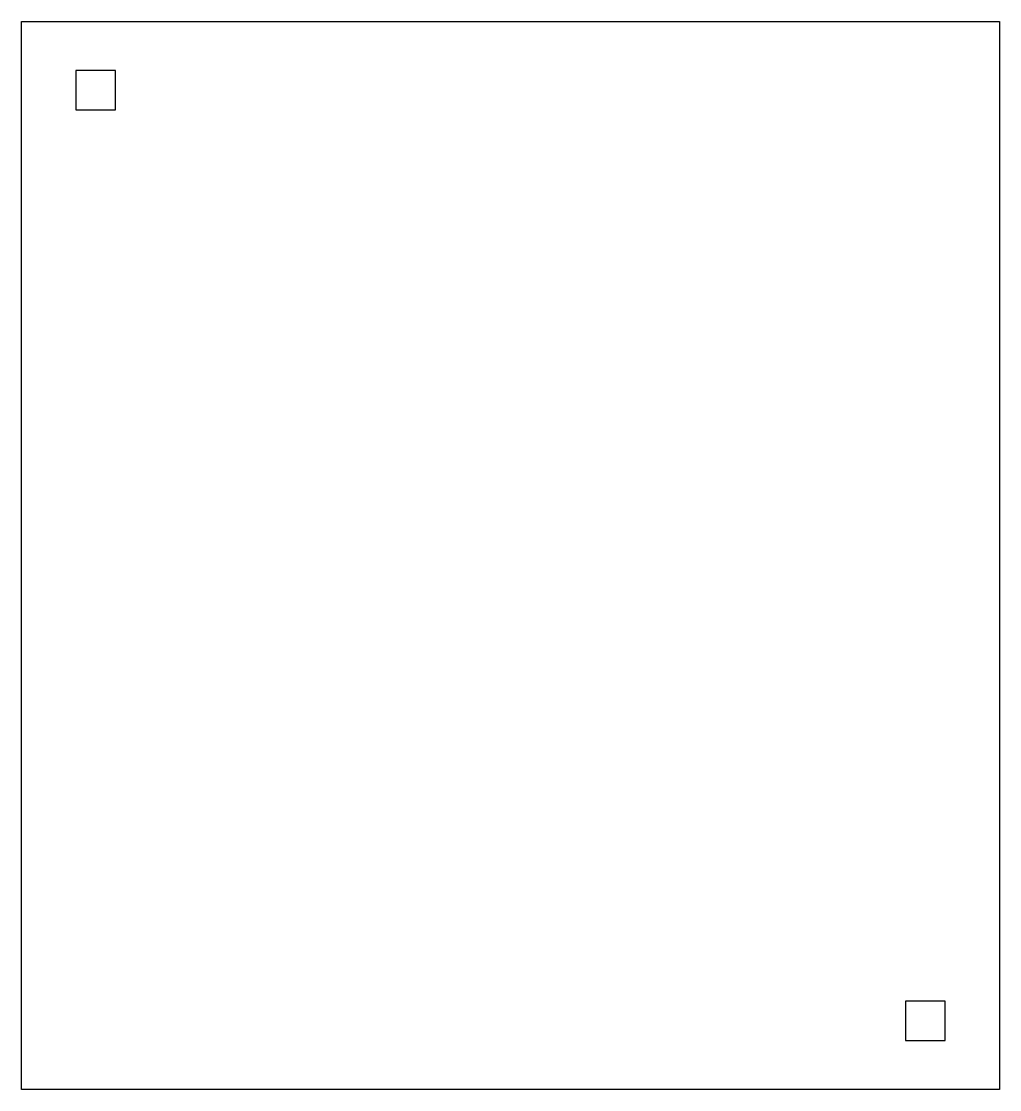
# Model space of a CAD drawing. Header units: inches. Extents: x 0 to 5.4, y 0 to 5.9.
import ezdxf

# ---------------------------------------------------------------- set-up
doc = ezdxf.new("R2010")
doc.units = ezdxf.units.IN
doc.header["$MEASUREMENT"] = 0

msp = doc.modelspace()

# ---------------------------------------------------------------- linework, layer by layer
at = {"color": 7, "linetype": 'Continuous', "lineweight": 25}
for p, q in [((0, 0), (0, 5.9)), ((0, 5.9), (5.4, 5.9)), ((5.4, 5.9), (5.4, 0)), ((0.519, 5.629), (0.301, 5.629)), ((0.301, 5.629), (0.301, 5.411)), ((0.519, 5.411), (0.519, 5.629)), ((0.301, 5.411), (0.519, 5.411)), ((5.099, 0.489), (4.881, 0.489)), ((4.881, 0.489), (4.881, 0.271)), ((5.099, 0.271), (5.099, 0.489)), ((4.881, 0.271), (5.099, 0.271)), ((5.4, 0), (0, 0))]:
    msp.add_line(p, q, dxfattribs=at)

doc.saveas('drawing.dxf')
